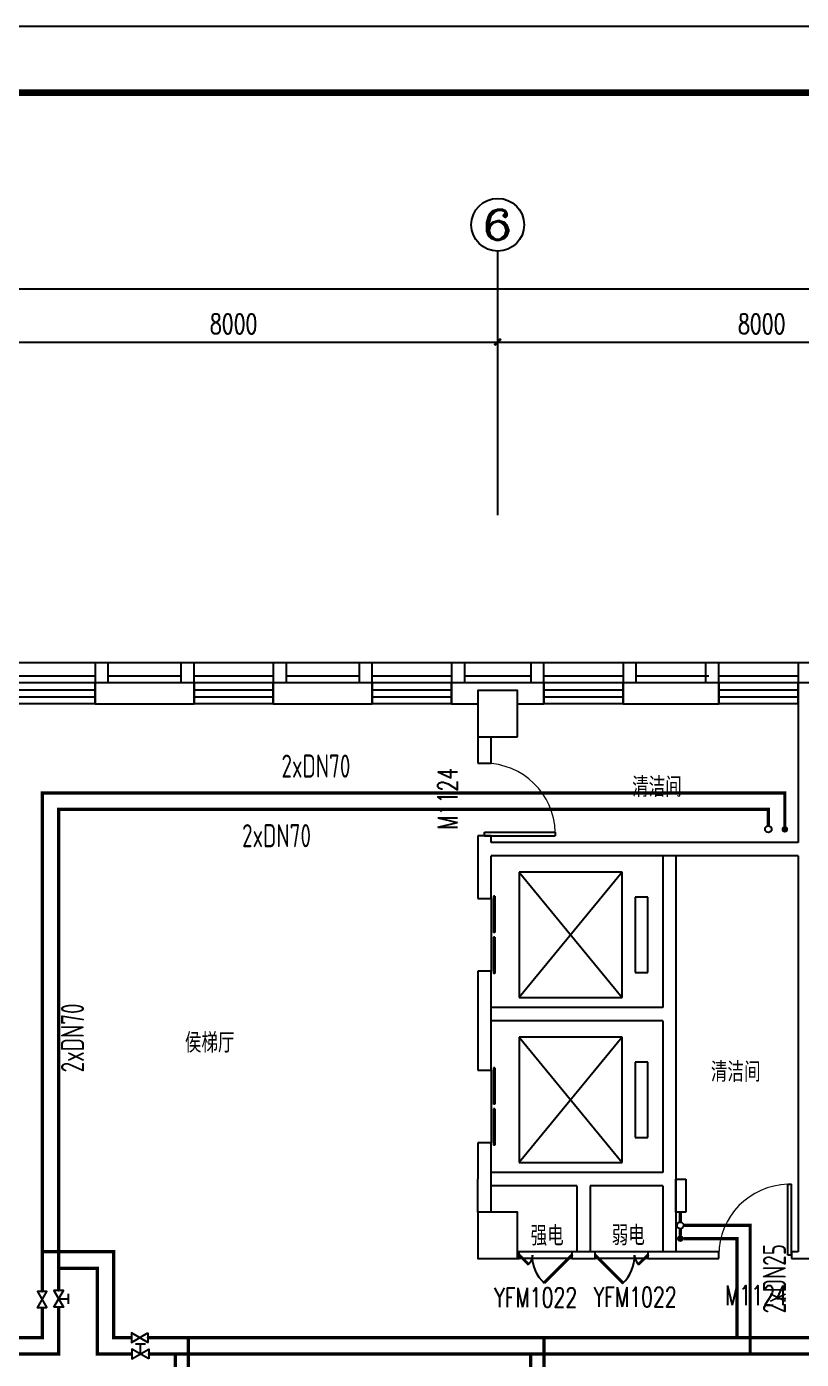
# Model space of a CAD drawing. Extents: x 2297255 to 2381355, y -608375 to -364775.
# Drawn here: x 2344712 to 2356448, y -507763 to -487575 of the extents above; entities that cross this region are included whole.
import ezdxf
from ezdxf.enums import TextEntityAlignment as Align

# ---------------------------------------------------------------- set-up
doc = ezdxf.new("R2010")
doc.units = 0
doc.header["$LTSCALE"] = 1000
doc.header["$MEASUREMENT"] = 0
doc.linetypes.add('DASH', pattern=[0.35, 0.25, -0.1])
doc.layers.add('A-FLOR-IDEN', color=7, linetype='Continuous', lineweight=20)
for name, color, linetype in [('AXIS', 3, 'Continuous'), ('AXIS_TEXT', 7, 'Continuous'), ('COLUMN', 9, 'Continuous'), ('EQ-采暖分集水器', 7, 'Continuous'), ('EVTR', 2, 'Continuous'), ('PIPE-暖供水', 3, 'Continuous'), ('PIPE-暖回水', 2, 'DASH'), ('PUB_DIM', 3, 'Continuous'), ('TH_TEXT', 7, 'Continuous'), ('TK', 4, 'Continuous'), ('VALVE-暖供水', 7, 'Continuous'), ('VALVE-暖回水', 7, 'Continuous'), ('VPIPE-暖回水', 2, 'Continuous'), ('WALL', 9, 'Continuous'), ('WINDOW', 4, 'Continuous'), ('WINDOW_TEXT', 7, 'Continuous')]:
    doc.layers.add(name, color=color, linetype=linetype)
doc.styles.add('_TCH_AXIS', font='COMPLEX', dxfattribs={"bigfont": 'GBCBIG'})
doc.styles.add('_TCH_DIM_T3', font='SIMPLEX', dxfattribs={"width": 0.705882, "bigfont": 'GBCBIG'})
doc.styles.add('_TCH_WINDOW', font='SIMPLEX', dxfattribs={"height": 3.5, "bigfont": 'GBCBIG'})
doc.styles.add('COMPLEX', font='COMPLEX')
doc.styles.add('HZTXT1', font='romans.shx', dxfattribs={"width": 0.7, "bigfont": 'GBHZFS.SHX'})
doc.styles.add('ROS', font='simhei.ttf', dxfattribs={"width": 0.7})
doc.styles.get("Standard").update_dxf_attribs({"font": 'gbenor.shx', "bigfont": 'gbcbig.shx'})
doc.styles.add('TSSD_Rein', font='Tssdeng.shx', dxfattribs={"width": 0.7, "bigfont": 'hztxt.shx'})
doc.dimstyles.new('_TCH_ARCH&&100', dxfattribs={"dimtxt": 297.5, "dimasz": 100, "dimexe": 250, "dimexo": 300, "dimgap": 126.25, "dimtad": 1, "dimdec": 0, "dimzin": 0, "dimdsep": 46, "dimtxsty": '_TCH_DIM_T3', "dimblk": 'ARCHTICK', "dimcen": 0.09, "dimclrt": 7, "dimazin": 2, "dimtfac": 1, "dimtdec": 0, "dimtix": 1, "dimtmove": 2, "dimatfit": 3, "dimfxl": 30, "dimtolj": 1, "dimtzin": 0, "dimarcsym": 0})

# ---------------------------------------------------------------- blocks, each defined once
blk = doc.blocks.new('_ArchTick')
at = {"color": 0, "linetype": 'ByBlock', "const_width": 0.4}
blk.add_lwpolyline([(-0.5, -0.5), (0.5, 0.5)], dxfattribs=at)
blk = doc.blocks.new('*D54')
at = {"layer": 'Defpoints', "color": 0, "transparency": 16777216}
for p in [(5499, 28087), (-2501, 27070), (5499, 27070)]:
    blk.add_point(p, dxfattribs=at)
at = {"layer": 'PUB_DIM', "color": 0, "lineweight": -2, "transparency": 16777216}
for p, q in [((-2501, 27370), (-2501, 28337)), ((5499, 27370), (5499, 28337)), ((-2501, 28087), (5499, 28087))]:
    blk.add_line(p, q, dxfattribs=at)
at = {"layer": 'PUB_DIM', "color": 0, "lineweight": -2, "transparency": 16777216, "xscale": 100, "yscale": 100, "zscale": 100, "rotation": 180}
blk.add_blockref('_ArchTick', (-2501, 28087), dxfattribs=at)
at = {"layer": 'PUB_DIM', "color": 0, "lineweight": -2, "transparency": 16777216, "xscale": 100, "yscale": 100, "zscale": 100}
blk.add_blockref('_ArchTick', (5499, 28087), dxfattribs=at)
at = {"layer": 'PUB_DIM', "color": 7, "transparency": 16777216, "insert": (1499, 28362), "char_height": 297.5, "attachment_point": 5, "style": '_TCH_DIM_T3'}
blk.add_mtext('\\A1;8000', dxfattribs=at)
blk = doc.blocks.new('*D55')
at = {"layer": 'Defpoints', "color": 0, "transparency": 16777216}
for p in [(13499, 28087), (5499, 27070), (13499, 27070)]:
    blk.add_point(p, dxfattribs=at)
at = {"layer": 'PUB_DIM', "color": 0, "lineweight": -2, "transparency": 16777216}
for p, q in [((5499, 27370), (5499, 28337)), ((13499, 27370), (13499, 28337)), ((5499, 28087), (13499, 28087))]:
    blk.add_line(p, q, dxfattribs=at)
at = {"layer": 'PUB_DIM', "color": 0, "lineweight": -2, "transparency": 16777216, "xscale": 100, "yscale": 100, "zscale": 100, "rotation": 180}
blk.add_blockref('_ArchTick', (5499, 28087), dxfattribs=at)
at = {"layer": 'PUB_DIM', "color": 0, "lineweight": -2, "transparency": 16777216, "xscale": 100, "yscale": 100, "zscale": 100}
blk.add_blockref('_ArchTick', (13499, 28087), dxfattribs=at)
at = {"layer": 'PUB_DIM', "color": 7, "transparency": 16777216, "insert": (9499, 28362), "char_height": 297.5, "attachment_point": 5, "style": '_TCH_DIM_T3'}
blk.add_mtext('\\A1;8000', dxfattribs=at)
blk = doc.blocks.new('*D58')
at = {"layer": 'Defpoints', "color": 0, "transparency": 16777216}
for p in [(21919, 28894), (-34921, 27851), (21919, 27851)]:
    blk.add_point(p, dxfattribs=at)
at = {"layer": 'PUB_DIM', "color": 0, "lineweight": -2, "transparency": 16777216}
for p, q in [((-34921, 28151), (-34921, 29144)), ((21919, 28151), (21919, 29144)), ((-34921, 28894), (21919, 28894))]:
    blk.add_line(p, q, dxfattribs=at)
at = {"layer": 'PUB_DIM', "color": 0, "lineweight": -2, "transparency": 16777216, "xscale": 100, "yscale": 100, "zscale": 100, "rotation": 180}
blk.add_blockref('_ArchTick', (-34921, 28894), dxfattribs=at)
at = {"layer": 'PUB_DIM', "color": 0, "lineweight": -2, "transparency": 16777216, "xscale": 100, "yscale": 100, "zscale": 100}
blk.add_blockref('_ArchTick', (21919, 28894), dxfattribs=at)
at = {"layer": 'PUB_DIM', "color": 7, "transparency": 16777216, "insert": (-6501, 29169), "char_height": 297.5, "attachment_point": 5, "style": '_TCH_DIM_T3'}
blk.add_mtext('\\A1;56840', dxfattribs=at)
blk = doc.blocks.new('*D201')
at = {"layer": 'Defpoints', "color": 0, "transparency": 16777216}
for p in [(5499, 28087), (-2501, 27070), (5499, 27070)]:
    blk.add_point(p, dxfattribs=at)
at = {"layer": 'PUB_DIM', "color": 0, "lineweight": -2, "transparency": 16777216}
for p, q in [((-2501, 27370), (-2501, 28337)), ((5499, 27370), (5499, 28337)), ((-2501, 28087), (5499, 28087))]:
    blk.add_line(p, q, dxfattribs=at)
at = {"layer": 'PUB_DIM', "color": 0, "lineweight": -2, "transparency": 16777216, "xscale": 100, "yscale": 100, "zscale": 100, "rotation": 180}
blk.add_blockref('_ArchTick', (-2501, 28087), dxfattribs=at)
at = {"layer": 'PUB_DIM', "color": 0, "lineweight": -2, "transparency": 16777216, "xscale": 100, "yscale": 100, "zscale": 100}
blk.add_blockref('_ArchTick', (5499, 28087), dxfattribs=at)
at = {"layer": 'PUB_DIM', "color": 7, "transparency": 16777216, "insert": (1499, 28362), "char_height": 297.5, "attachment_point": 5, "style": '_TCH_DIM_T3'}
blk.add_mtext('\\A1;8000', dxfattribs=at)
blk = doc.blocks.new('*D202')
at = {"layer": 'Defpoints', "color": 0, "transparency": 16777216}
for p in [(13499, 28087), (5499, 27070), (13499, 27070)]:
    blk.add_point(p, dxfattribs=at)
at = {"layer": 'PUB_DIM', "color": 0, "lineweight": -2, "transparency": 16777216}
for p, q in [((5499, 27370), (5499, 28337)), ((13499, 27370), (13499, 28337)), ((5499, 28087), (13499, 28087))]:
    blk.add_line(p, q, dxfattribs=at)
at = {"layer": 'PUB_DIM', "color": 0, "lineweight": -2, "transparency": 16777216, "xscale": 100, "yscale": 100, "zscale": 100, "rotation": 180}
blk.add_blockref('_ArchTick', (5499, 28087), dxfattribs=at)
at = {"layer": 'PUB_DIM', "color": 0, "lineweight": -2, "transparency": 16777216, "xscale": 100, "yscale": 100, "zscale": 100}
blk.add_blockref('_ArchTick', (13499, 28087), dxfattribs=at)
at = {"layer": 'PUB_DIM', "color": 7, "transparency": 16777216, "insert": (9499, 28362), "char_height": 297.5, "attachment_point": 5, "style": '_TCH_DIM_T3'}
blk.add_mtext('\\A1;8000', dxfattribs=at)
blk = doc.blocks.new('*D205')
at = {"layer": 'Defpoints', "color": 0, "transparency": 16777216}
for p in [(21919, 28894), (-34921, 27851), (21919, 27851)]:
    blk.add_point(p, dxfattribs=at)
at = {"layer": 'PUB_DIM', "color": 0, "lineweight": -2, "transparency": 16777216}
for p, q in [((-34921, 28151), (-34921, 29144)), ((21919, 28151), (21919, 29144)), ((-34921, 28894), (21919, 28894))]:
    blk.add_line(p, q, dxfattribs=at)
at = {"layer": 'PUB_DIM', "color": 0, "lineweight": -2, "transparency": 16777216, "xscale": 100, "yscale": 100, "zscale": 100, "rotation": 180}
blk.add_blockref('_ArchTick', (-34921, 28894), dxfattribs=at)
at = {"layer": 'PUB_DIM', "color": 0, "lineweight": -2, "transparency": 16777216, "xscale": 100, "yscale": 100, "zscale": 100}
blk.add_blockref('_ArchTick', (21919, 28894), dxfattribs=at)
at = {"layer": 'PUB_DIM', "color": 7, "transparency": 16777216, "insert": (-6501, 29169), "char_height": 297.5, "attachment_point": 5, "style": '_TCH_DIM_T3'}
blk.add_mtext('\\A1;56840', dxfattribs=at)
blk = doc.blocks.new('*D348')
at = {"layer": 'Defpoints', "color": 0, "transparency": 16777216}
for p in [(5499, 28087), (-2501, 27070), (5499, 27070)]:
    blk.add_point(p, dxfattribs=at)
at = {"layer": 'PUB_DIM', "color": 0, "lineweight": -2, "transparency": 16777216}
for p, q in [((-2501, 27370), (-2501, 28337)), ((5499, 27370), (5499, 28337)), ((-2501, 28087), (5499, 28087))]:
    blk.add_line(p, q, dxfattribs=at)
at = {"layer": 'PUB_DIM', "color": 0, "lineweight": -2, "transparency": 16777216, "xscale": 100, "yscale": 100, "zscale": 100, "rotation": 180}
blk.add_blockref('_ArchTick', (-2501, 28087), dxfattribs=at)
at = {"layer": 'PUB_DIM', "color": 0, "lineweight": -2, "transparency": 16777216, "xscale": 100, "yscale": 100, "zscale": 100}
blk.add_blockref('_ArchTick', (5499, 28087), dxfattribs=at)
at = {"layer": 'PUB_DIM', "color": 7, "transparency": 16777216, "insert": (1499, 28362), "char_height": 297.5, "attachment_point": 5, "style": '_TCH_DIM_T3'}
blk.add_mtext('\\A1;8000', dxfattribs=at)
blk = doc.blocks.new('*D349')
at = {"layer": 'Defpoints', "color": 0, "transparency": 16777216}
for p in [(13499, 28087), (5499, 27070), (13499, 27070)]:
    blk.add_point(p, dxfattribs=at)
at = {"layer": 'PUB_DIM', "color": 0, "lineweight": -2, "transparency": 16777216}
for p, q in [((5499, 27370), (5499, 28337)), ((13499, 27370), (13499, 28337)), ((5499, 28087), (13499, 28087))]:
    blk.add_line(p, q, dxfattribs=at)
at = {"layer": 'PUB_DIM', "color": 0, "lineweight": -2, "transparency": 16777216, "xscale": 100, "yscale": 100, "zscale": 100, "rotation": 180}
blk.add_blockref('_ArchTick', (5499, 28087), dxfattribs=at)
at = {"layer": 'PUB_DIM', "color": 0, "lineweight": -2, "transparency": 16777216, "xscale": 100, "yscale": 100, "zscale": 100}
blk.add_blockref('_ArchTick', (13499, 28087), dxfattribs=at)
at = {"layer": 'PUB_DIM', "color": 7, "transparency": 16777216, "insert": (9499, 28362), "char_height": 297.5, "attachment_point": 5, "style": '_TCH_DIM_T3'}
blk.add_mtext('\\A1;8000', dxfattribs=at)
blk = doc.blocks.new('*D352')
at = {"layer": 'Defpoints', "color": 0, "transparency": 16777216}
for p in [(21919, 28894), (-34921, 27851), (21919, 27851)]:
    blk.add_point(p, dxfattribs=at)
at = {"layer": 'PUB_DIM', "color": 0, "lineweight": -2, "transparency": 16777216}
for p, q in [((-34921, 28151), (-34921, 29144)), ((21919, 28151), (21919, 29144)), ((-34921, 28894), (21919, 28894))]:
    blk.add_line(p, q, dxfattribs=at)
at = {"layer": 'PUB_DIM', "color": 0, "lineweight": -2, "transparency": 16777216, "xscale": 100, "yscale": 100, "zscale": 100, "rotation": 180}
blk.add_blockref('_ArchTick', (-34921, 28894), dxfattribs=at)
at = {"layer": 'PUB_DIM', "color": 0, "lineweight": -2, "transparency": 16777216, "xscale": 100, "yscale": 100, "zscale": 100}
blk.add_blockref('_ArchTick', (21919, 28894), dxfattribs=at)
at = {"layer": 'PUB_DIM', "color": 7, "transparency": 16777216, "insert": (-6501, 29169), "char_height": 297.5, "attachment_point": 5, "style": '_TCH_DIM_T3'}
blk.add_mtext('\\A1;56840', dxfattribs=at)
blk = doc.blocks.new('_FZHK')
blk.add_lwpolyline([(-0.5, -0.5), (0.5, -0.5), (0.5, 0.5), (-0.5, 0.5)], close=True)
blk = doc.blocks.new('$WINLIB2D$00000001')
at = {"color": 0}
for points in [[(-0.5, 0.5), (-0.5, -0.5)], [(-0.5, 0.5), (0.5, 0.5)], [(0.5, -0.5), (0.5, 0.5)], [(0.5, 0.167), (-0.5, 0.167)], [(0.5, -0.167), (-0.5, -0.167)], [(-0.5, -0.5), (0.5, -0.5)]]:
    blk.add_lwpolyline(points, dxfattribs=at)
blk = doc.blocks.new('$DorLib2D$00000001')
for p, q in [((0.45, 0.975), (0.5, 0.975)), ((0.45, 0), (0.45, 0.975)), ((0.5, 0), (0.5, 0.975)), ((0.5, 0), (0.45, 0))]:
    blk.add_line(p, q)
at = {"lineweight": 13}
blk.add_arc((0.475, 0), 0.975, 91.4693, 180, dxfattribs=at)
blk = doc.blocks.new('$DORLIB2D$00000127')
at = {"color": 0}
for points in [[(-0.533, 0.795), (-0.533, 0.69)], [(-0.033, 0.795), (-0.533, 0.795)], [(-0.033, 0.795), (-0.033, 0.69)], [(0.533, 0.795), (0.033, 0.795)], [(0.033, 0.795), (0.033, 0.69)], [(0.533, 0.795), (0.533, 0.69)], [(-0.033, 0.69), (-0.533, 0.69)], [(0.533, 0.69), (0.033, 0.69)], [(0.5, 0.5), (-0.5, 0.5)]]:
    blk.add_lwpolyline(points, dxfattribs=at)
blk = doc.blocks.new('$DorLib2D$00000221')
at = {"color": 0}
for p, q in [((0.491, -0.01), (-0.04, 0.521)), ((0.509, 0.007), (-0.022, 0.538)), ((-0.509, 0.009), (-0.331, 0.187)), ((-0.491, -0.009), (-0.509, 0.009)), ((-0.491, -0.009), (-0.313, 0.169)), ((0.491, -0.01), (0.509, 0.007))]:
    blk.add_line(p, q, dxfattribs=at)
for centre, radius, start, end in [((0.505, -0.002), 0.755, 134.2734, 179.7238), ((-0.501, 0.003), 0.251, 359.7899, 47.313)]:
    blk.add_arc(centre, radius, start, end, dxfattribs=at)
blk = doc.blocks.new('*D532')
at = {"layer": 'Defpoints', "color": 0, "transparency": 16777216}
for p in [(5499, 28087), (-2501, 27070), (5499, 27070)]:
    blk.add_point(p, dxfattribs=at)
at = {"layer": 'PUB_DIM', "color": 0, "lineweight": -2, "transparency": 16777216}
for p, q in [((-2501, 27370), (-2501, 28337)), ((5499, 27370), (5499, 28337)), ((-2501, 28087), (5499, 28087))]:
    blk.add_line(p, q, dxfattribs=at)
at = {"layer": 'PUB_DIM', "color": 0, "lineweight": -2, "transparency": 16777216, "xscale": 100, "yscale": 100, "zscale": 100, "rotation": 180}
blk.add_blockref('_ArchTick', (-2501, 28087), dxfattribs=at)
at = {"layer": 'PUB_DIM', "color": 0, "lineweight": -2, "transparency": 16777216, "xscale": 100, "yscale": 100, "zscale": 100}
blk.add_blockref('_ArchTick', (5499, 28087), dxfattribs=at)
at = {"layer": 'PUB_DIM', "color": 7, "transparency": 16777216, "insert": (1499, 28362), "char_height": 297.5, "attachment_point": 5, "style": '_TCH_DIM_T3'}
blk.add_mtext('\\A1;8000', dxfattribs=at)
blk = doc.blocks.new('*D533')
at = {"layer": 'Defpoints', "color": 0, "transparency": 16777216}
for p in [(13499, 28087), (5499, 27070), (13499, 27070)]:
    blk.add_point(p, dxfattribs=at)
at = {"layer": 'PUB_DIM', "color": 0, "lineweight": -2, "transparency": 16777216}
for p, q in [((5499, 27370), (5499, 28337)), ((13499, 27370), (13499, 28337)), ((5499, 28087), (13499, 28087))]:
    blk.add_line(p, q, dxfattribs=at)
at = {"layer": 'PUB_DIM', "color": 0, "lineweight": -2, "transparency": 16777216, "xscale": 100, "yscale": 100, "zscale": 100, "rotation": 180}
blk.add_blockref('_ArchTick', (5499, 28087), dxfattribs=at)
at = {"layer": 'PUB_DIM', "color": 0, "lineweight": -2, "transparency": 16777216, "xscale": 100, "yscale": 100, "zscale": 100}
blk.add_blockref('_ArchTick', (13499, 28087), dxfattribs=at)
at = {"layer": 'PUB_DIM', "color": 7, "transparency": 16777216, "insert": (9499, 28362), "char_height": 297.5, "attachment_point": 5, "style": '_TCH_DIM_T3'}
blk.add_mtext('\\A1;8000', dxfattribs=at)
blk = doc.blocks.new('*D536')
at = {"layer": 'Defpoints', "color": 0, "transparency": 16777216}
for p in [(21919, 28894), (-34921, 27851), (21919, 27851)]:
    blk.add_point(p, dxfattribs=at)
at = {"layer": 'PUB_DIM', "color": 0, "lineweight": -2, "transparency": 16777216}
for p, q in [((-34921, 28151), (-34921, 29144)), ((21919, 28151), (21919, 29144)), ((-34921, 28894), (21919, 28894))]:
    blk.add_line(p, q, dxfattribs=at)
at = {"layer": 'PUB_DIM', "color": 0, "lineweight": -2, "transparency": 16777216, "xscale": 100, "yscale": 100, "zscale": 100, "rotation": 180}
blk.add_blockref('_ArchTick', (-34921, 28894), dxfattribs=at)
at = {"layer": 'PUB_DIM', "color": 0, "lineweight": -2, "transparency": 16777216, "xscale": 100, "yscale": 100, "zscale": 100}
blk.add_blockref('_ArchTick', (21919, 28894), dxfattribs=at)
at = {"layer": 'PUB_DIM', "color": 7, "transparency": 16777216, "insert": (-6501, 29169), "char_height": 297.5, "attachment_point": 5, "style": '_TCH_DIM_T3'}
blk.add_mtext('\\A1;56840', dxfattribs=at)
blk = doc.blocks.new('_AXISO')
blk.add_circle((0, 0), 0.5)
at = {"layer": 'AXIS_TEXT', "style": 'COMPLEX', "width": 1.041667}
blk.add_attdef('A', text='', height=0.56, dxfattribs=at).set_placement((-0.25, -0.28), (0.25, -0.28), align=Align.FIT)
blk = doc.blocks.new('$VALVE$00000913')
blk.add_lwpolyline([(-128, -74), (128, 74), (128, -74), (-128, 74)], close=True)
for points in [[(-76, 149), (76, 149)], [(0, 0), (0, 149)]]:
    blk.add_lwpolyline(points)
for p in [(-128, 0), (128, 0)]:
    blk.add_point(p)
blk = doc.blocks.new('$VALVE$00000295')
blk.add_lwpolyline([(-125, 72), (-125, -72), (125, 72), (125, -72), (-125, 72)])
for p in [(-125, 0), (125, 0)]:
    blk.add_point(p)
blk = doc.blocks.new('*U579')
at = {"color": 3}
blk.add_lwpolyline([(-84100, 0), (0, 0), (0, 59400), (-84100, 59400)], close=True, dxfattribs=at)
at = {"color": 3, "const_width": 100}
blk.add_lwpolyline([(-81600, 1000), (-1000, 1000), (-1000, 58400), (-81600, 58400)], close=True, dxfattribs=at)
at = {"layer": 'TK', "color": 4, "style": 'HZTXT1'}
for tag, height, width, p in [('项目负责1', 400, 0.6, (-4500, 19196)), ('项目负责2', 400, 0.6, (-4500, 18296)), ('专责', 400, 0.6, (-4500, 17396)), ('审定', 400, 0.6, (-4500, 16496)), ('审核', 400, 0.6, (-4500, 15596)), ('校对', 400, 0.6, (-4500, 14696)), ('设计', 400, 0.6, (-4500, 13796)), ('绘图', 400, 0.6, (-4500, 12896)), ('建设单位', 450, 0.6, (-4500, 11050)), ('工号', 400, 0.5, (-5501, 3507)), ('版次', 400, 0.7, (-2138, 3498)), ('阶段', 400, 0.7, (-2138, 2498)), ('比例', 400, 0.7, (-5491, 1513)), ('日期', 400, 0.7, (-2138, 1498))]:
    blk.add_attdef(tag, text='', height=height, dxfattribs=dict(at, width=width)).set_placement(p, align=Align.MIDDLE)
at = {"layer": 'TK', "color": 1, "lineweight": -3, "style": 'HZTXT1', "width": 0.6}
blk.add_attdef('工程名称', text='', height=450, dxfattribs=at).set_placement((-4500, 9050), align=Align.MIDDLE)
at = {"layer": 'TK', "color": 4, "lineweight": -3, "style": 'HZTXT1', "width": 0.6}
blk.add_attdef('子项名称', text='', height=450, dxfattribs=at).set_placement((-4500, 7050), align=Align.MIDDLE)
at = {"layer": 'TK', "color": 1, "lineweight": -3, "width": 0.6, "flags": 104}
blk.add_attdef('图名', text='', height=400, dxfattribs=at).set_placement((-4558, 4958), align=Align.MIDDLE_CENTER)
at = {"layer": 'TK', "color": 1, "style": 'HZTXT1', "width": 0.7}
blk.add_attdef('图号', text='', height=400, dxfattribs=at).set_placement((-5491, 2513), align=Align.MIDDLE)
blk = doc.blocks.new('A$C67117B41')
blk.add_line((21719.1, 23226.2), (-18720.9, 23226.2))
for points in [[(-400.9, 22926.2), (-400.9, 23226.2), (-600.9, 23226.2), (-600.9, 22926.2)], [(899.1, 22926.2), (899.1, 23226.2), (699.1, 23226.2), (699.1, 22926.2)], [(2299.1, 22926.2), (2299.1, 23226.2), (2099.1, 23226.2), (2099.1, 22926.2)], [(3599.1, 22926.2), (3599.1, 23226.2), (3399.1, 23226.2), (3399.1, 22926.2)], [(4999.1, 22926.2), (4999.1, 23226.2), (4799.1, 23226.2), (4799.1, 22926.2)], [(6199.1, 22926.2), (6199.1, 23226.2), (5999.1, 23226.2), (5999.1, 22926.2)], [(7599.1, 22926.2), (7599.1, 23226.2), (7399.1, 23226.2), (7399.1, 22926.2)], [(8849.1, 22926.2), (8849.1, 23226.2), (8649.1, 23226.2), (8649.1, 22926.2)], [(10249.1, 22926.2), (10249.1, 23226.2), (10049.1, 23226.2), (10049.1, 22926.2)], [(-600.9, 23026.2), (-1800.9, 23026.2)], [(699.1, 23026.2), (-400.9, 23026.2)], [(2099.1, 23026.2), (899.1, 23026.2)], [(3399.1, 23026.2), (2299.1, 23026.2)], [(4799.1, 23026.2), (3599.1, 23026.2)], [(5999.1, 23026.2), (4999.1, 23026.2)], [(7399.1, 23026.2), (6199.1, 23026.2)], [(8699.1, 23026.2), (7599.1, 23026.2)], [(10049.1, 23026.2), (8849.1, 23026.2)]]:
    blk.add_lwpolyline(points)
at = {"layer": 'AXIS'}
blk.add_line((5499.1, 25463.5), (5499.1, 29463.5), dxfattribs=at)
at = {"layer": 'EVTR'}
for p, q in [((7384.1, 20056.2), (5824.1, 20056.2)), ((5824.1, 20056.2), (5824.1, 18156.2)), ((7384.1, 20056.2), (5824.1, 18156.2)), ((5824.1, 20056.2), (7384.1, 18156.2)), ((7384.1, 18156.2), (7384.1, 20056.2)), ((7774.1, 19676.2), (7579.1, 19676.2)), ((7579.1, 19676.2), (7579.1, 18536.2)), ((7774.1, 18536.2), (7774.1, 19676.2)), ((7579.1, 18536.2), (7774.1, 18536.2)), ((5824.1, 18156.2), (7384.1, 18156.2)), ((7384.1, 17556.2), (5824.1, 17556.2)), ((5824.1, 17556.2), (5824.1, 15656.2)), ((7384.1, 17556.2), (5824.1, 15656.2)), ((5824.1, 17556.2), (7384.1, 15656.2)), ((7384.1, 15656.2), (7384.1, 17556.2)), ((7774.1, 17176.2), (7579.1, 17176.2)), ((7579.1, 17176.2), (7579.1, 16036.2)), ((7774.1, 16036.2), (7774.1, 17176.2)), ((7579.1, 16036.2), (7774.1, 16036.2)), ((5824.1, 15656.2), (7384.1, 15656.2))]:
    blk.add_line(p, q, dxfattribs=at)
at = {"layer": 'WALL'}
for p, q in [((899.1, 22926.2), (-600.9, 22926.2)), ((-600.9, 22926.2), (-600.9, 22606.2)), ((899.1, 22606.2), (899.1, 22926.2)), ((3599.1, 22926.2), (2099.1, 22926.2)), ((2099.1, 22926.2), (2099.1, 22606.2)), ((3599.1, 22606.2), (3599.1, 22926.2)), ((5499.1, 22926.2), (4799.1, 22926.2)), ((4799.1, 22926.2), (4799.1, 22606.2)), ((6199.1, 22926.2), (5499.1, 22926.2)), ((6199.1, 22606.2), (6199.1, 22926.2)), ((8849.1, 22926.2), (7399.1, 22926.2)), ((7399.1, 22926.2), (7399.1, 22606.2)), ((8849.1, 22606.2), (8849.1, 22926.2)), ((10249.1, 22926.2), (10049.1, 22926.2)), ((10049.1, 22926.2), (10049.1, 22606.2)), ((-600.9, 22606.2), (899.1, 22606.2)), ((2099.1, 22606.2), (3599.1, 22606.2)), ((4799.1, 22606.2), (5199.1, 22606.2)), ((5799.1, 22606.2), (6199.1, 22606.2)), ((7399.1, 22606.2), (8849.1, 22606.2)), ((10049.1, 22606.2), (10049.1, 20506.2)), ((5199.1, 22106.2), (5199.1, 21706.2)), ((5399.1, 21706.2), (5399.1, 22106.2)), ((5199.1, 21706.2), (5399.1, 21706.2)), ((5399.1, 20606.2), (5199.1, 20606.2)), ((5199.1, 20606.2), (5199.1, 20406.2)), ((5399.1, 20506.2), (5399.1, 20606.2)), ((5199.1, 20406.2), (5199.1, 19656.2)), ((8099.1, 20506.2), (5399.1, 20506.2)), ((10049.1, 20506.2), (8099.1, 20506.2)), ((5399.1, 19656.2), (5399.1, 20306.2)), ((8099.1, 20306.2), (5399.1, 20306.2)), ((7999.1, 20306.2), (7999.1, 18006.2)), ((10049.1, 20306.2), (8099.1, 20306.2)), ((8199.1, 20306.2), (8199.1, 17906.2)), ((10049.1, 20306.2), (10049.1, 14306.2)), ((5199.1, 19656.2), (5399.1, 19656.2)), ((5399.1, 18556.2), (5199.1, 18556.2)), ((5199.1, 18556.2), (5199.1, 17906.2)), ((5399.1, 17906.2), (5399.1, 18556.2)), ((7999.1, 18006.2), (5399.1, 18006.2)), ((5199.1, 17906.2), (5199.1, 17056.2)), ((5399.1, 17056.2), (5399.1, 17906.2)), ((7999.1, 17806.2), (5399.1, 17806.2)), ((7999.1, 17806.2), (7999.1, 15506.2)), ((8199.1, 17906.2), (8199.1, 15406.2)), ((5199.1, 17056.2), (5399.1, 17056.2)), ((5399.1, 15956.2), (5199.1, 15956.2)), ((5199.1, 15956.2), (5199.1, 15406.2)), ((5399.1, 15406.2), (5399.1, 15956.2)), ((5199.1, 14906.2), (5199.1, 15406.2)), ((6799.1, 15506.2), (5399.1, 15506.2)), ((5399.1, 14906.2), (5399.1, 15406.2)), ((7999.1, 15506.2), (6799.1, 15506.2)), ((8199.1, 15406.2), (8199.1, 14306.2)), ((6699.1, 15306.2), (5399.1, 15306.2)), ((6699.1, 15306.2), (6699.1, 14306.2)), ((7999.1, 15306.2), (6899.1, 15306.2)), ((6899.1, 15306.2), (6899.1, 14306.2)), ((7999.1, 15306.2), (7999.1, 14306.2)), ((5824.3, 14306.2), (5799.1, 14306.2)), ((5799.1, 14206.2), (5824.3, 14206.2)), ((5824.3, 14206.2), (5824.3, 14306.2)), ((6799.1, 14306.2), (6624.3, 14306.2)), ((6624.3, 14306.2), (6624.3, 14206.2)), ((6624.3, 14206.2), (6799.1, 14206.2)), ((6974, 14306.2), (6799.1, 14306.2)), ((6799.1, 14206.2), (6974, 14206.2)), ((6974, 14206.2), (6974, 14306.2)), ((8099.1, 14306.2), (7774, 14306.2)), ((7774, 14306.2), (7774, 14206.2)), ((7774, 14206.2), (8099.1, 14206.2)), ((8849.1, 14306.2), (8099.1, 14306.2)), ((8099.1, 14206.2), (8849.1, 14206.2)), ((8849.1, 14206.2), (8849.1, 14306.2)), ((10049.1, 14306.2), (9949.1, 14306.2)), ((9949.1, 14306.2), (9949.1, 14206.2)), ((9949.1, 14206.2), (10249.1, 14206.2))]:
    blk.add_line(p, q, dxfattribs=at)
at = {"layer": 'WINDOW'}
for p, q in [((6624.3, 14306.2), (5824.3, 14306.2)), ((6624.3, 14206.2), (5824.3, 14206.2)), ((7774, 14306.2), (6974, 14306.2)), ((7774, 14206.2), (6974, 14206.2))]:
    blk.add_line(p, q, dxfattribs=at)
at = {"layer": 'AXIS'}
ref = blk.add_blockref('_AXISO', (5499.1, 29863.5), dxfattribs=dict(at, xscale=800, yscale=800, zscale=800))
ref.add_attrib('A', '6', dxfattribs={"layer": 'AXIS_TEXT', "height": 452.5, "style": '_TCH_AXIS', "width": 1.5}).set_placement((5272.9, 29637.3), (5725.4, 29637.3), align=Align.FIT)
at = {"layer": 'COLUMN', "yscale": 600, "zscale": 600, "rotation": 90}
for p, xscale in [((5499.1, 22456.2), 700), ((5499.1, 14556.2), 699.9999999129213)]:
    blk.add_blockref('_FZHK', p, dxfattribs=dict(at, xscale=xscale))
at = {"layer": 'WINDOW'}
for name, p, xscale, yscale, zscale, rotation in [('$WINLIB2D$00000001', (-1200.9, 22766.2), 1200, 320, 1200, 180), ('$WINLIB2D$00000001', (1499.1, 22766.2), 1200, 320, 1200, 180), ('$WINLIB2D$00000001', (4199.1, 22766.2), 1200, 320, 1200, 180), ('$WINLIB2D$00000001', (6799.1, 22766.2), 1200, 320, 1200, 180), ('$WINLIB2D$00000001', (9449.1, 22766.2), 1200, 320, 1200, 180), ('$DORLIB2D$00000127', (5299.1, 19106.2), 1100, -200, 1100, 89.99999999997867), ('$DORLIB2D$00000127', (5299.1, 16506.2), 1100, -200, 1100, 90)]:
    blk.add_blockref(name, p, dxfattribs=dict(at, xscale=xscale, yscale=yscale, zscale=zscale, rotation=rotation))
ref = blk.add_blockref('$DorLib2D$00000001', (5299.1, 21156.2), dxfattribs=dict(at, xscale=-1100, yscale=-1100, zscale=-1100, rotation=90))
ref.add_attrib('A', 'M1124', (4888.1, 20701.2), dxfattribs={"layer": 'WINDOW_TEXT', "height": 297.5, "rotation": 90, "style": '_TCH_WINDOW', "width": 0.705882})
ref = blk.add_blockref('$DorLib2D$00000001', (9399.1, 14256.2), dxfattribs=dict(at, xscale=-1100, yscale=-1100, zscale=-1100, rotation=180))
ref.add_attrib('A', 'M1124', (8944.1, 13497.7), dxfattribs={"layer": 'WINDOW_TEXT', "height": 297.5, "style": '_TCH_WINDOW', "width": 0.705882})
ref = blk.add_blockref('$DorLib2D$00000221', (6224.3, 14256.2), dxfattribs=dict(at, xscale=-800, yscale=800, zscale=-800, rotation=180))
ref.add_attrib('A', 'YFM1022', (5443.8, 13465), dxfattribs={"layer": 'WINDOW_TEXT', "height": 297.5, "style": '_TCH_WINDOW', "width": 0.705882})
ref = blk.add_blockref('$DorLib2D$00000221', (7374, 14256.2), dxfattribs=dict(at, xscale=800, yscale=800, zscale=800, rotation=180))
ref.add_attrib('A', 'YFM1022', (6950.5, 13470.8), dxfattribs={"layer": 'WINDOW_TEXT', "height": 297.5, "style": '_TCH_WINDOW', "width": 0.705882})
at = {"layer": 'A-FLOR-IDEN', "style": 'ROS', "width": 0.7}
for s, p in [('清洁间', (7536.1, 21225.4)), ('侯梯厅', (760, 17351.6)), ('清洁间', (8728.3, 16908.9)), ('强电', (5997.1, 14427.7)), ('弱电', (7225.9, 14433.6))]:
    blk.add_text(s, height=262.87, dxfattribs=at).set_placement(p)
at = {"layer": 'PUB_DIM'}
for p1, p2, distance, picture, middle in [((-34920.9, 27851), (21919.1, 27851), 1042.6, '*D58', (-6500.9, 29168.6)), ((-34920.9, 27851), (21919.1, 27851), 1042.6, '*D205', (-6500.9, 29168.6)), ((-34920.9, 27851), (21919.1, 27851), 1042.6, '*D352', (-6500.9, 29168.6)), ((-34920.9, 27851), (21919.1, 27851), 1042.6, '*D536', (-6500.9, 29168.6)), ((-2500.9, 27069.7), (5499.1, 27069.7), 1017, '*D54', (1499.1, 28361.7)), ((-2500.9, 27069.7), (5499.1, 27069.7), 1017, '*D201', (1499.1, 28361.7)), ((-2500.9, 27069.7), (5499.1, 27069.7), 1017, '*D348', (1499.1, 28361.7)), ((-2500.9, 27069.7), (5499.1, 27069.7), 1017, '*D532', (1499.1, 28361.7)), ((5499.1, 27069.7), (13499.1, 27069.7), 1017, '*D55', (9499.1, 28361.7)), ((5499.1, 27069.7), (13499.1, 27069.7), 1017, '*D202', (9499.1, 28361.7)), ((5499.1, 27069.7), (13499.1, 27069.7), 1017, '*D349', (9499.1, 28361.7)), ((5499.1, 27069.7), (13499.1, 27069.7), 1017, '*D533', (9499.1, 28361.7))]:
    dim = blk.add_aligned_dim(p1=p1, p2=p2, distance=distance, dimstyle='_TCH_ARCH&&100', dxfattribs=at)
    dim.commit()
    dim.dimension.update_dxf_attribs({"geometry": picture, "text_midpoint": middle})

msp = doc.modelspace()

# ---------------------------------------------------------------- hatches: boundary and pattern name
at = {"layer": 'PIPE-暖供水', "linetype": 'Continuous'}
for points in [[(2345198.3, -499433.2), (2345198.3, -499408.2), (2345173.3, -499408.2)], [(2345198.3, -499433.2), (2345173.3, -499433.2), (2345173.3, -499408.2)], [(2355948.3, -499433.2), (2355948.3, -499408.2), (2355973.3, -499408.2)], [(2355948.3, -499433.2), (2355973.3, -499433.2), (2355973.3, -499408.2)], [(2355673, -505733.2), (2355673, -505708.2), (2355698, -505708.2)], [(2355673, -505733.2), (2355698, -505733.2), (2355698, -505708.2)], [(2345782.1, -506383.2), (2345807.1, -506383.2), (2345807.1, -506358.2)], [(2345782.1, -506383.2), (2345782.1, -506358.2), (2345807.1, -506358.2)], [(2345198.3, -507683.2), (2345223.3, -507683.2), (2345223.3, -507708.2)], [(2345198.3, -507683.2), (2345198.3, -507708.2), (2345223.3, -507708.2)], [(2345782.1, -507683.2), (2345757.1, -507683.2), (2345757.1, -507708.2)], [(2345782.1, -507683.2), (2345782.1, -507708.2), (2345757.1, -507708.2)]]:
    msp.add_hatch(color=256, dxfattribs=at).paths.add_polyline_path(points)
at = {"layer": 'PIPE-暖回水', "linetype": 'DASH'}
for points in [[(2344948.3, -499183.2), (2344948.3, -499158.2), (2344923.3, -499158.2)], [(2344948.3, -499183.2), (2344923.3, -499183.2), (2344923.3, -499158.2)], [(2356198.3, -499183.2), (2356198.3, -499158.2), (2356223.3, -499158.2)], [(2356198.3, -499183.2), (2356223.3, -499183.2), (2356223.3, -499158.2)], [(2356248.3, -499733.2), (2356247.2, -499722.8), (2356244, -499712.8), (2356238.8, -499703.8), (2356231.8, -499696), (2356223.3, -499689.9), (2356213.8, -499685.6), (2356203.6, -499683.4), (2356193.1, -499683.4), (2356182.9, -499685.6), (2356173.3, -499689.9), (2356164.9, -499696), (2356157.9, -499703.8), (2356152.7, -499712.8), (2356149.4, -499722.8), (2356148.3, -499733.2), (2356149.4, -499743.6), (2356152.7, -499753.5), (2356157.9, -499762.6), (2356164.9, -499770.3), (2356173.3, -499776.5), (2356182.9, -499780.7), (2356193.1, -499782.9), (2356203.6, -499782.9), (2356213.8, -499780.7), (2356223.3, -499776.5), (2356231.8, -499770.3), (2356238.8, -499762.6), (2356244, -499753.5), (2356247.2, -499743.6)], [(2355473, -505933.2), (2355498, -505933.2), (2355498, -505908.2)], [(2355473, -505933.2), (2355473, -505908.2), (2355498, -505908.2)], [(2346032.1, -506133.2), (2346057.1, -506133.2), (2346057.1, -506108.2)], [(2346032.1, -506133.2), (2346032.1, -506108.2), (2346057.1, -506108.2)], [(2344948.3, -507433.2), (2344973.3, -507433.2), (2344973.3, -507458.2)], [(2344948.3, -507433.2), (2344948.3, -507458.2), (2344973.3, -507458.2)], [(2346032.1, -507433.2), (2346007.1, -507433.2), (2346007.1, -507458.2)], [(2346032.1, -507433.2), (2346032.1, -507458.2), (2346007.1, -507458.2)]]:
    msp.add_hatch(color=256, dxfattribs=at).paths.add_polyline_path(points)
at = {"layer": 'VPIPE-暖回水', "linetype": 'DASH'}
msp.add_hatch(color=256, dxfattribs=at).paths.add_polyline_path([(2354664.6, -505933.2), (2354663.5, -505922.8), (2354660.3, -505912.8), (2354655.1, -505903.8), (2354648.1, -505896), (2354639.6, -505889.9), (2354630.1, -505885.6), (2354619.9, -505883.4), (2354609.4, -505883.4), (2354599.2, -505885.6), (2354589.6, -505889.9), (2354581.2, -505896), (2354574.2, -505903.8), (2354569, -505912.8), (2354565.7, -505922.8), (2354564.6, -505933.2), (2354565.7, -505943.6), (2354569, -505953.5), (2354574.2, -505962.6), (2354581.2, -505970.3), (2354589.6, -505976.5), (2354599.2, -505980.7), (2354609.4, -505982.9), (2354619.9, -505982.9), (2354630.1, -505980.7), (2354639.6, -505976.5), (2354648.1, -505970.3), (2354655.1, -505962.6), (2354660.3, -505953.5), (2354663.5, -505943.6)])

# ---------------------------------------------------------------- linework, layer by layer
at = {"layer": 'EQ-采暖分集水器'}
for p, q in [((2354548.3, -505533.2), (2354548.3, -505033.2)), ((2354548.3, -505033.2), (2354698.3, -505033.2)), ((2354548.3, -505533.2), (2354548.3, -505033.2)), ((2354548.3, -505033.2), (2354698.3, -505033.2)), ((2354698.3, -505033.2), (2354698.3, -505533.2)), ((2354698.3, -505033.2), (2354698.3, -505533.2)), ((2354698.3, -505533.2), (2354548.3, -505533.2)), ((2354698.3, -505533.2), (2354548.3, -505533.2))]:
    msp.add_line(p, q, dxfattribs=at)
at = {"layer": 'PIPE-暖供水', "linetype": 'Continuous', "const_width": 50}
for points in [[(2345198.3, -499433.2), (2355948.3, -499433.2)], [(2345198.3, -506383.2), (2345198.3, -499433.2)], [(2355948.3, -499433.2), (2355948.3, -499683.2)], [(2354614.6, -505683.2), (2354614.6, -505533.2)], [(2354614.6, -505883.2), (2354614.6, -505783.2)], [(2354664.6, -505733.2), (2355673, -505733.2)], [(2355673, -505733.2), (2355673, -507683.2)], [(2345198.3, -506717.7), (2345198.3, -506383.2)], [(2345782.1, -506383.2), (2345198.3, -506383.2)], [(2345782.1, -507683.2), (2345782.1, -506383.2)], [(2345198.3, -507683.2), (2345198.3, -506973.4)], [(2345198.3, -507683.2), (2343023.7, -507683.2)], [(2346307.7, -507683.2), (2345782.1, -507683.2)], [(2346963.6, -507683.2), (2346563.4, -507683.2)], [(2346963.6, -520789.1), (2346963.6, -507683.2)], [(2352348.3, -507683.2), (2346963.6, -507683.2)], [(2352348.3, -520674.2), (2352348.3, -507683.2)], [(2355673, -507683.2), (2352348.3, -507683.2)], [(2365504, -507683.2), (2355673, -507683.2)]]:
    msp.add_lwpolyline(points, dxfattribs=at)
at = {"layer": 'PIPE-暖供水', "linetype": 'Continuous'}
for centre in [(2355948.3, -499733.2), (2354614.6, -505733.2)]:
    msp.add_circle(centre, 50, dxfattribs=at)
at = {"layer": 'PIPE-暖回水', "linetype": 'DASH', "const_width": 50}
for points in [[(2344948.3, -499183.2), (2356198.3, -499183.2)], [(2344948.3, -506133.2), (2344948.3, -499183.2)], [(2356198.3, -499183.2), (2356198.3, -499683.2)], [(2354664.6, -505933.2), (2355473, -505933.2)], [(2355473, -505933.2), (2355473, -507433.2)], [(2344948.3, -506734.2), (2344948.3, -506133.2)], [(2346032.1, -506133.2), (2344948.3, -506133.2)], [(2346032.1, -507433.2), (2346032.1, -506133.2)], [(2344948.3, -507433.2), (2344948.3, -506984.6)], [(2344948.3, -507433.2), (2342823.7, -507433.2)], [(2346300.2, -507433.2), (2346032.1, -507433.2)], [(2347163.6, -507433.2), (2346550.6, -507433.2)], [(2347163.6, -520989.1), (2347163.6, -507433.2)], [(2352548.3, -507433.2), (2347163.6, -507433.2)], [(2352548.3, -520874.2), (2352548.3, -507433.2)], [(2355473, -507433.2), (2352548.3, -507433.2)], [(2365704, -507433.2), (2355473, -507433.2)]]:
    msp.add_lwpolyline(points, dxfattribs=at)

# ---------------------------------------------------------------- block references
for name, p in [('*U579', (2381355.1, -546974.9)), ('A$C67117B41', (2346349.2, -520439.4))]:
    msp.add_blockref(name, p)
at = {"layer": 'VALVE-暖供水', "yscale": -1}
for p, rotation in [((2344948.3, -506859.4), 90), ((2346425.4, -507433.2), 180)]:
    msp.add_blockref('$VALVE$00000295', p, dxfattribs=dict(at, rotation=rotation))
at = {"layer": 'VALVE-暖回水', "yscale": -1}
for p, rotation in [((2345198.3, -506845.6), 90), ((2346435.6, -507683.2), 180)]:
    msp.add_blockref('$VALVE$00000913', p, dxfattribs=dict(at, rotation=rotation))

# ---------------------------------------------------------------- texts
at = {"layer": 'TH_TEXT', "style": 'TSSD_Rein', "width": 0.7}
for p in [(2348572.4, -498950.4), (2347975.3, -500005.1)]:
    msp.add_text('2xDN70', height=350, dxfattribs=at).set_placement(p)
for s, p in [('2xDN70', (2345581.7, -503415.6)), ('2xDN25', (2356215.3, -507066.4))]:
    msp.add_text(s, height=350, rotation=90, dxfattribs=at).set_placement(p)

doc.saveas('drawing.dxf')
